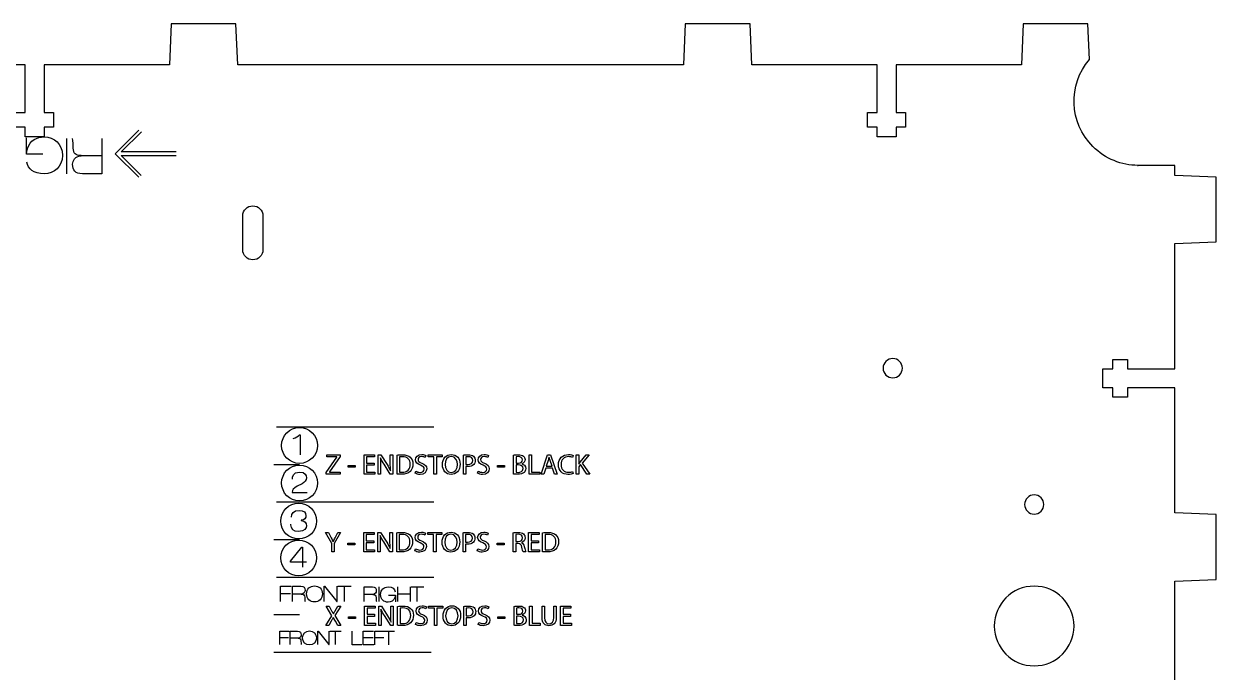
# Model space of a CAD drawing. Header units: millimetres. Extents: x -336 to 378, y -580 to 628.
# Drawn here: x 200.7 to 377.2, y 531.6 to 627.6 of the extents above; entities that cross this region are included whole.
import ezdxf

# ---------------------------------------------------------------- set-up
doc = ezdxf.new("R2010")
doc.units = ezdxf.units.MM
doc.layers.add('Cuts', color=1, linetype='Continuous', lineweight=25, true_color=0xff0000)
doc.layers.add('Text', color=5, linetype='Continuous', lineweight=25, true_color=0x0000ff)

msp = doc.modelspace()

# ---------------------------------------------------------------- linework, layer by layer
at = {"layer": 'Cuts', "color": 1, "lineweight": 25, "true_color": 0xff0000}
for points in [[(358.45, 622.31), (358.23, 627.59), (348.63, 627.59), (348.38, 621.5), (329.83, 621.5), (329.83, 614.48), (331.23, 614.48), (331.23, 612.28), (329.83, 612.28), (329.83, 610.84), (327.03, 610.84), (327.03, 612.28), (325.63, 612.28), (325.63, 614.48), (327.03, 614.48), (327.03, 621.5), (308.48, 621.5), (308.23, 627.59), (298.63, 627.59), (298.38, 621.5), (232.39, 621.5), (232.14, 627.59), (222.54, 627.59), (222.28, 621.5), (203.75, 621.5), (203.75, 614.48), (205.15, 614.48), (205.15, 612.28), (203.75, 612.28), (203.75, 610.84), (200.95, 610.84), (200.95, 612.28), (199.55, 612.28)], [(199.55, 614.48), (200.95, 614.48), (200.95, 621.5), (182.39, 621.5)], [(371.12, 576.49), (371.12, 595.05), (377.21, 595.3), (377.21, 604.9), (371.12, 605.15), (371.12, 606.62), (365.58, 606.62), (365.65, 606.62)], [(233.13, 594.14), (233.13, 599.14)], [(236.13, 599.14), (236.13, 594.14), (236.13, 594.14)], [(371.12, 518.6), (371.12, 545.06), (377.21, 545.31), (377.21, 554.91), (371.12, 555.16), (371.12, 573.69), (364.11, 573.69), (364.11, 572.29), (361.91, 572.29), (361.91, 573.69), (360.46, 573.69), (360.46, 576.49), (361.91, 576.49), (361.91, 577.89), (364.11, 577.89), (364.11, 576.49), (371.12, 576.49), (371.12, 576.49)]]:
    msp.add_lwpolyline(points, dxfattribs=at)
for points in [[(358.97, 609.41), (355.44, 612.94), (355.26, 618.56), (358.45, 622.31)], [(365.65, 606.62), (363.23, 606.64), (360.82, 607.56), (358.97, 609.41)], [(233.13, 599.14), (233.13, 599.97), (233.81, 600.64), (234.63, 600.64)], [(234.63, 600.64), (235.46, 600.64), (236.13, 599.97), (236.13, 599.14)], [(234.63, 592.64), (233.81, 592.64), (233.13, 593.31), (233.13, 594.14)], [(236.13, 594.14), (236.13, 593.31), (235.46, 592.64), (234.63, 592.64)], [(329.35, 578.02), (328.56, 578.02), (327.92, 577.38), (327.92, 576.59)], [(330.77, 576.59), (330.77, 577.38), (330.14, 578.02), (329.35, 578.02)], [(327.92, 576.59), (327.92, 575.8), (328.56, 575.17), (329.35, 575.17)], [(329.35, 575.17), (330.14, 575.17), (330.77, 575.8), (330.77, 576.59)], [(350.28, 557.84), (349.49, 557.84), (348.86, 557.2), (348.86, 556.42)], [(351.71, 556.42), (351.71, 557.2), (351.07, 557.84), (350.28, 557.84)], [(348.86, 556.42), (348.86, 555.63), (349.49, 554.99), (350.28, 554.99)], [(350.28, 554.99), (351.07, 554.99), (351.71, 555.63), (351.71, 556.42)], [(350.28, 544.32), (347.02, 544.32), (344.38, 541.68), (344.38, 538.42)], [(356.18, 538.42), (356.18, 541.68), (353.54, 544.32), (350.28, 544.32)], [(344.38, 538.42), (344.38, 535.16), (347.02, 532.52), (350.28, 532.52)], [(350.28, 532.52), (353.54, 532.52), (356.18, 535.16), (356.18, 538.42)]]:
    msp.add_open_spline(points, degree=3, dxfattribs=at)
at = {"layer": 'Text', "color": 5, "lineweight": 25, "true_color": 0x0000ff}
for points in [[(203.56, 608.27), (201.11, 608.27), (201.11, 610.72)], [(207.09, 605.39), (207.09, 610.6)], [(212.27, 610.6), (212.27, 605.39), (209.4, 605.39)], [(217.74, 604.89), (214.27, 608.36), (217.74, 611.84)], [(223.3, 608.61), (215.13, 608.61), (218.13, 611.61)], [(209.2, 608.06), (209.21, 608.07)], [(209.21, 608.07), (212.27, 608.08)], [(218.12, 605.12), (215.13, 608.11), (223.3, 608.11)], [(238.13, 567.9), (261.41, 567.9)], [(241.53, 566.74), (241.64, 566.74), (241.64, 563.76)], [(245.48, 561.13), (247.06, 563.44), (247.06, 563.45), (245.61, 563.45), (245.61, 563.76), (247.54, 563.76), (247.54, 563.54), (245.97, 561.23), (245.97, 561.22), (247.56, 561.22), (247.56, 560.91), (245.48, 560.91), (245.48, 561.13), (245.48, 561.13)], [(252.58, 562.25), (251.48, 562.25), (251.48, 561.22), (252.71, 561.22), (252.71, 560.91), (251.1, 560.91), (251.1, 563.76), (252.65, 563.76), (252.65, 563.45), (251.48, 563.45), (251.48, 562.55), (252.58, 562.55), (252.58, 562.25), (252.58, 562.25)], [(253.19, 560.91), (253.19, 563.76), (253.6, 563.76), (254.51, 562.32)], [(253.53, 563.31), (253.51, 563.3)], [(254.98, 562.57), (254.98, 563.76), (255.33, 563.76), (255.33, 560.91), (254.96, 560.91), (254.05, 562.36)], [(255.98, 560.92), (255.98, 563.72), (255.98, 563.72)], [(256.34, 563.45), (256.34, 561.2), (256.34, 561.2)], [(260.26, 563.67), (260.16, 563.37)], [(261.42, 563.45), (260.56, 563.45), (260.56, 563.76), (262.67, 563.76), (262.67, 563.45), (261.8, 563.45), (261.8, 560.91), (261.42, 560.91), (261.42, 563.45), (261.42, 563.45)], [(266.16, 562.05), (266.16, 560.91), (265.79, 560.91), (265.79, 563.73), (265.79, 563.73)], [(266.16, 563.46), (266.16, 562.35), (266.16, 562.35)], [(269.51, 563.67), (269.4, 563.37)], [(273.22, 560.92), (273.22, 563.72), (273.22, 563.72)], [(273.59, 563.47), (273.59, 562.55), (273.59, 562.55)], [(275.51, 563.76), (275.89, 563.76), (275.89, 561.22), (277.1, 561.22), (277.1, 560.91), (275.51, 560.91), (275.51, 563.76), (275.51, 563.76)], [(277.98, 561.81), (277.68, 560.91), (277.3, 560.91), (278.27, 563.76), (278.71, 563.76), (279.69, 560.91), (279.29, 560.91), (278.99, 561.81), (277.98, 561.81), (277.98, 561.81)], [(278.48, 563.44), (278.48, 563.44)], [(282.04, 563.68), (281.95, 563.38)], [(282.5, 563.76), (282.87, 563.76), (282.87, 562.39), (282.88, 562.39)], [(283.1, 562.69), (283.97, 563.76), (284.43, 563.76), (283.4, 562.55), (284.51, 560.91), (284.08, 560.91), (283.14, 562.31), (282.87, 562), (282.87, 560.91), (282.5, 560.91), (282.5, 563.76), (282.5, 563.76)], [(237.75, 562.35), (241.54, 562.35)], [(248.72, 562.19), (249.76, 562.19), (249.76, 561.92), (248.72, 561.92), (248.72, 562.19), (248.72, 562.19)], [(253.54, 562.13), (253.54, 560.91), (253.19, 560.91), (253.19, 560.91)], [(255.01, 561.39), (255.03, 561.4)], [(258.65, 561.05), (258.75, 561.36), (258.75, 561.36)], [(267.9, 561.05), (268, 561.36), (268, 561.36)], [(270.83, 562.19), (271.88, 562.19), (271.88, 561.92), (270.83, 561.92), (270.83, 562.19), (270.83, 562.19)], [(273.59, 562.55), (273.93, 562.55)], [(273.9, 562.28), (273.59, 562.28), (273.59, 561.19), (273.59, 561.19)], [(274.43, 562.45), (274.43, 562.43)], [(278.33, 562.92), (278.05, 562.09), (278.92, 562.09), (278.92, 562.09)], [(278.92, 562.09), (278.63, 562.92)], [(281.96, 561.3), (282.03, 561), (282.03, 561)], [(241.94, 559.48), (241.21, 559.11)], [(240.43, 558.17), (242.65, 558.17)], [(238.13, 556.79), (261.41, 556.79)], [(241.8, 554.07), (241.8, 554.06)], [(237.75, 551.23), (241.54, 551.23)], [(246.31, 549.41), (246.31, 550.62), (245.4, 552.26), (245.83, 552.26), (246.23, 551.48)], [(246.81, 551.48), (247.22, 552.26), (247.63, 552.26), (246.68, 550.62), (246.68, 549.41), (246.31, 549.41), (246.31, 549.41)], [(246.51, 550.89), (246.52, 550.89)], [(248.67, 550.69), (249.71, 550.69), (249.71, 550.42), (248.67, 550.42), (248.67, 550.69), (248.67, 550.69)], [(252.53, 550.75), (251.43, 550.75), (251.43, 549.72), (252.66, 549.72), (252.66, 549.41), (251.05, 549.41), (251.05, 552.26), (252.6, 552.26), (252.6, 551.95), (251.43, 551.95), (251.43, 551.05), (252.53, 551.05), (252.53, 550.75), (252.53, 550.75)], [(253.14, 549.41), (253.14, 552.26), (253.55, 552.26), (254.46, 550.82)], [(253.49, 550.63), (253.49, 549.41), (253.14, 549.41), (253.14, 549.41)], [(253.47, 551.81), (253.46, 551.81)], [(254.93, 551.07), (254.93, 552.26), (255.28, 552.26), (255.28, 549.41), (254.91, 549.41), (254, 550.86)], [(255.93, 549.42), (255.93, 552.22), (255.93, 552.22)], [(256.29, 551.95), (256.29, 549.7), (256.29, 549.7)], [(260.21, 552.17), (260.11, 551.87)], [(261.37, 551.95), (260.51, 551.95), (260.51, 552.26), (262.62, 552.26), (262.62, 551.95), (261.75, 551.95), (261.75, 549.41), (261.37, 549.41), (261.37, 551.95), (261.37, 551.95)], [(266.11, 550.55), (266.11, 549.41), (265.74, 549.41), (265.74, 552.23), (265.74, 552.23)], [(266.11, 551.96), (266.11, 550.85), (266.11, 550.85)], [(269.45, 552.17), (269.35, 551.87)], [(270.78, 550.69), (271.83, 550.69), (271.83, 550.42), (270.78, 550.42), (270.78, 550.69), (270.78, 550.69)], [(273.89, 550.65), (273.54, 550.65), (273.54, 549.41), (273.17, 549.41), (273.17, 552.22), (273.17, 552.22)], [(273.54, 551.97), (273.54, 550.93), (273.54, 550.93)], [(273.54, 550.93), (273.92, 550.93)], [(274.39, 550.78), (274.39, 550.77)], [(276.92, 550.75), (275.82, 550.75), (275.82, 549.72), (277.05, 549.72), (277.05, 549.41), (275.45, 549.41), (275.45, 552.26), (276.99, 552.26), (276.99, 551.95), (275.82, 551.95), (275.82, 551.05), (276.92, 551.05), (276.92, 550.75), (276.92, 550.75)], [(277.53, 549.42), (277.53, 552.22), (277.53, 552.22)], [(277.9, 551.95), (277.9, 549.7), (277.9, 549.7)], [(241.99, 547.89), (240.23, 547.89), (240.23, 548.01), (241.88, 550.09), (241.99, 550.09), (241.99, 547.89)], [(254.96, 549.89), (254.98, 549.9)], [(258.6, 549.55), (258.7, 549.86), (258.7, 549.86)], [(267.85, 549.55), (267.94, 549.86), (267.94, 549.86)], [(275.03, 549.41), (274.65, 549.41)], [(242.6, 547.89), (241.99, 547.89), (241.99, 547.11)], [(238.13, 545.67), (261.41, 545.67)], [(238.72, 542.04), (238.72, 544.31), (240.31, 544.31)], [(240.48, 542.04), (240.48, 544.31), (241.73, 544.31)], [(245.18, 542.04), (245.18, 544.31), (245.26, 544.31), (247.05, 542.04), (247.13, 542.04), (247.13, 544.31)], [(247.21, 544.31), (249.17, 544.31)], [(248.2, 542.04), (248.2, 544.31)], [(251.13, 542.05), (251.13, 544.2), (252.32, 544.2)], [(253.27, 544.2), (253.27, 542.05)], [(256.07, 542.05), (256.07, 544.2)], [(257.92, 544.2), (257.92, 542.05)], [(258.07, 544.2), (259.93, 544.2)], [(258.97, 542.05), (258.97, 544.19)], [(238.72, 543.25), (240.22, 543.25)], [(241.82, 543.15), (241.81, 543.14), (240.48, 543.14)], [(252.4, 543.1), (252.4, 543.1), (251.13, 543.09)], [(254.73, 543.01), (255.74, 543.01), (255.74, 542)], [(256.07, 543.2), (257.92, 543.2)], [(237.75, 540.11), (241.54, 540.11)], [(246.22, 539.14), (245.88, 538.51), (245.46, 538.51), (246.33, 539.95), (245.49, 541.36), (245.92, 541.36), (246.3, 540.69)], [(246.56, 540.21), (246.57, 540.21)], [(246.83, 540.69), (247.21, 541.36), (247.64, 541.36), (246.77, 539.97), (247.66, 538.51), (247.23, 538.51), (247.23, 538.51)], [(252.66, 539.85), (251.55, 539.85), (251.55, 538.82), (252.79, 538.82), (252.79, 538.51), (251.18, 538.51), (251.18, 541.36), (252.72, 541.36), (252.72, 541.05), (251.55, 541.05), (251.55, 540.15), (252.66, 540.15), (252.66, 539.85), (252.66, 539.85)], [(253.27, 538.51), (253.27, 541.36), (253.67, 541.36), (254.58, 539.92)], [(253.6, 540.91), (253.59, 540.9)], [(255.06, 540.17), (255.06, 541.36), (255.41, 541.36), (255.41, 538.51), (255.04, 538.51), (254.13, 539.96)], [(256.05, 538.52), (256.05, 541.32), (256.05, 541.32)], [(256.42, 541.05), (256.42, 538.8), (256.42, 538.8)], [(260.34, 541.27), (260.23, 540.97)], [(261.5, 541.05), (260.63, 541.05), (260.63, 541.36), (262.74, 541.36), (262.74, 541.05), (261.87, 541.05), (261.87, 538.51), (261.5, 538.51), (261.5, 541.05), (261.5, 541.05)], [(266.23, 539.65), (266.23, 538.51), (265.87, 538.51), (265.87, 541.33), (265.87, 541.33)], [(266.23, 541.06), (266.23, 539.95), (266.23, 539.95)], [(269.58, 541.27), (269.48, 540.97)], [(273.3, 538.52), (273.3, 541.32), (273.3, 541.32)], [(273.67, 541.07), (273.67, 540.15), (273.67, 540.15)], [(273.67, 540.15), (274, 540.15)], [(274.51, 540.05), (274.51, 540.03)], [(275.59, 541.36), (275.96, 541.36), (275.96, 538.82), (277.18, 538.82), (277.18, 538.51), (275.59, 538.51), (275.59, 541.36), (275.59, 541.36)], [(277.44, 539.68), (277.44, 541.36), (277.81, 541.36), (277.81, 541.36)], [(277.81, 541.36), (277.81, 539.67)], [(279.17, 539.67), (279.17, 541.36), (279.54, 541.36), (279.54, 539.7)], [(281.65, 539.85), (280.55, 539.85), (280.55, 538.82), (281.78, 538.82), (281.78, 538.51), (280.17, 538.51), (280.17, 541.36), (281.72, 541.36), (281.72, 541.05), (280.55, 541.05), (280.55, 540.15), (281.65, 540.15), (281.65, 539.85), (281.65, 539.85)], [(246.54, 539.7), (246.53, 539.7)], [(247.23, 538.51), (246.87, 539.14)], [(248.79, 539.79), (249.84, 539.79), (249.84, 539.52), (248.79, 539.52), (248.79, 539.79), (248.79, 539.79)], [(253.61, 539.73), (253.61, 538.51), (253.27, 538.51), (253.27, 538.51)], [(255.09, 538.99), (255.1, 539)], [(258.73, 538.65), (258.83, 538.96), (258.83, 538.96)], [(267.97, 538.65), (268.07, 538.96), (268.07, 538.96)], [(270.91, 539.79), (271.95, 539.79), (271.95, 539.52), (270.91, 539.52), (270.91, 539.79), (270.91, 539.79)], [(273.97, 539.88), (273.67, 539.88), (273.67, 538.79), (273.67, 538.79)], [(238.63, 535.66), (238.63, 537.64), (240.01, 537.64)], [(238.63, 536.72), (239.93, 536.72)], [(240.16, 535.66), (240.16, 537.64), (241.25, 537.64)], [(241.32, 536.62), (240.16, 536.62)], [(241.32, 536.63), (241.32, 536.62)], [(244.25, 535.66), (244.25, 537.64), (244.32, 537.64), (245.88, 535.66), (245.94, 535.66), (245.94, 537.64)], [(246.02, 537.64), (247.72, 537.64)], [(246.88, 535.66), (246.88, 537.64)], [(250.75, 535.65), (249.34, 535.65), (249.34, 537.66)], [(252.52, 535.65), (250.94, 535.65), (250.94, 537.66), (252.51, 537.66)], [(250.94, 536.72), (252.44, 536.72)], [(252.7, 535.65), (252.7, 537.66), (254.11, 537.66)], [(252.7, 536.72), (254.03, 536.72)], [(253.89, 537.66), (255.62, 537.66)], [(254.76, 535.65), (254.76, 537.66)], [(237.75, 534.55), (261.03, 534.55)]]:
    msp.add_lwpolyline(points, dxfattribs=at)
for points in [[(201.29, 609.15), (201.65, 610.35), (202.67, 610.84), (203.75, 610.84)], [(203.75, 610.84), (205.24, 610.84), (206.45, 609.84), (206.45, 608.11)], [(208.06, 609.17), (208.06, 609.36), (208.04, 610.39), (207.94, 610.6)], [(201.11, 608.27), (201.19, 608.88), (201.29, 609.15), (201.29, 609.15)], [(209.21, 608.07), (208.41, 608.08), (208.06, 608.45), (208.06, 609.17)], [(203.75, 605.39), (202.13, 605.39), (201.38, 606.11), (201.19, 607.12)], [(206.45, 608.11), (206.45, 606.39), (205.24, 605.39), (203.75, 605.39)], [(207.96, 606.81), (207.96, 607.31), (208.3, 608), (209.2, 608.06)], [(209.4, 605.39), (208.36, 605.39), (207.96, 605.89), (207.96, 606.81)], [(238.89, 565.15), (238.89, 566.62), (240.08, 567.81), (241.54, 567.81)], [(240.59, 566.18), (241.05, 566.3), (241.35, 566.54), (241.53, 566.74)], [(241.54, 567.81), (243.01, 567.81), (244.2, 566.62), (244.2, 565.15)], [(241.54, 562.5), (240.08, 562.5), (238.89, 563.69), (238.89, 565.15)], [(244.2, 565.15), (244.2, 563.69), (243.01, 562.5), (241.54, 562.5)], [(253.51, 563.3), (253.53, 562.95), (253.54, 562.6), (253.54, 562.13)], [(254.05, 562.36), (253.86, 562.67), (253.66, 563), (253.53, 563.31)], [(255.98, 563.72), (256.2, 563.76), (256.47, 563.78), (256.76, 563.78)], [(256.78, 563.49), (256.59, 563.49), (256.44, 563.47), (256.34, 563.45)], [(256.76, 563.78), (257.29, 563.78), (257.66, 563.66), (257.91, 563.43)], [(257.93, 562.39), (257.94, 563.06), (257.55, 563.49), (256.78, 563.49)], [(257.91, 563.43), (258.17, 563.2), (258.32, 562.87), (258.32, 562.4)], [(258.71, 563.03), (258.71, 563.48), (259.08, 563.81), (259.63, 563.81)], [(259.46, 562.22), (259, 562.39), (258.71, 562.64), (258.71, 563.03)], [(259.62, 563.5), (259.23, 563.5), (259.08, 563.27), (259.08, 563.08)], [(259.08, 563.08), (259.08, 562.81), (259.26, 562.68), (259.65, 562.53)], [(260.16, 563.37), (260.07, 563.42), (259.88, 563.5), (259.62, 563.5)], [(259.63, 563.81), (259.92, 563.81), (260.14, 563.74), (260.26, 563.67)], [(262.7, 562.31), (262.7, 563.22), (263.26, 563.81), (264.02, 563.81)], [(264.01, 563.51), (263.4, 563.51), (263.09, 562.95), (263.09, 562.32)], [(264.92, 562.35), (264.92, 562.92), (264.62, 563.51), (264.01, 563.51)], [(264.02, 563.81), (264.81, 563.81), (265.31, 563.22), (265.31, 562.37)], [(265.79, 563.73), (265.97, 563.76), (266.2, 563.78), (266.5, 563.78)], [(266.5, 563.49), (266.34, 563.49), (266.22, 563.48), (266.16, 563.46)], [(266.5, 563.78), (266.86, 563.78), (267.13, 563.7), (267.3, 563.55)], [(267.18, 562.93), (267.18, 563.31), (266.91, 563.49), (266.5, 563.49)], [(267.3, 563.55), (267.45, 563.41), (267.55, 563.2), (267.55, 562.95)], [(267.55, 562.95), (267.55, 562.69), (267.47, 562.49), (267.33, 562.34)], [(267.96, 563.03), (267.96, 563.48), (268.32, 563.81), (268.88, 563.81)], [(268.71, 562.22), (268.24, 562.39), (267.96, 562.64), (267.96, 563.03)], [(268.87, 563.5), (268.48, 563.5), (268.33, 563.27), (268.33, 563.08)], [(268.33, 563.08), (268.33, 562.81), (268.5, 562.68), (268.9, 562.53)], [(269.4, 563.37), (269.32, 563.42), (269.12, 563.5), (268.87, 563.5)], [(268.88, 563.81), (269.17, 563.81), (269.38, 563.74), (269.51, 563.67)], [(273.22, 563.72), (273.38, 563.76), (273.64, 563.78), (273.9, 563.78)], [(273.92, 563.5), (273.75, 563.5), (273.65, 563.49), (273.59, 563.47)], [(273.9, 563.78), (274.26, 563.78), (274.5, 563.72), (274.67, 563.58)], [(274.54, 563.03), (274.54, 563.36), (274.29, 563.5), (273.92, 563.5)], [(273.93, 562.55), (274.31, 562.55), (274.54, 562.76), (274.54, 563.03)], [(274.92, 563.07), (274.92, 562.79), (274.73, 562.55), (274.43, 562.45)], [(274.67, 563.58), (274.82, 563.47), (274.92, 563.3), (274.92, 563.07)], [(278.48, 563.44), (278.43, 563.27), (278.39, 563.09), (278.33, 562.92)], [(278.63, 562.92), (278.57, 563.1), (278.53, 563.27), (278.48, 563.44)], [(279.87, 562.31), (279.87, 563.21), (280.48, 563.81), (281.36, 563.81)], [(281.38, 563.5), (280.71, 563.5), (280.26, 563.07), (280.26, 562.32)], [(281.36, 563.81), (281.71, 563.81), (281.94, 563.73), (282.04, 563.68)], [(281.95, 563.38), (281.81, 563.45), (281.61, 563.5), (281.38, 563.5)], [(238.89, 559.6), (238.89, 561.06), (240.08, 562.25), (241.54, 562.25)], [(240.5, 560.16), (240.5, 560.48), (240.51, 561.22), (241.55, 561.22)], [(241.54, 562.25), (243.01, 562.25), (244.2, 561.06), (244.2, 559.6)], [(241.55, 561.22), (242.39, 561.22), (242.56, 560.67), (242.56, 560.38)], [(254.51, 562.32), (254.71, 561.98), (254.88, 561.68), (255.01, 561.39)], [(255.03, 561.4), (254.99, 561.78), (254.98, 562.12), (254.98, 562.57)], [(256.34, 561.2), (256.44, 561.19), (256.57, 561.18), (256.72, 561.18)], [(257.91, 561.3), (257.64, 561.03), (257.2, 560.88), (256.65, 560.88)], [(256.72, 561.18), (257.51, 561.18), (257.93, 561.62), (257.93, 562.39)], [(258.32, 562.4), (258.32, 561.94), (258.17, 561.56), (257.91, 561.3)], [(258.75, 561.36), (258.91, 561.25), (259.15, 561.17), (259.41, 561.17)], [(260.37, 561.69), (260.37, 561.25), (260.05, 560.86), (259.38, 560.86)], [(259.41, 561.17), (259.78, 561.17), (260, 561.37), (260, 561.66)], [(260, 561.66), (260, 561.92), (259.85, 562.08), (259.46, 562.22)], [(259.65, 562.53), (260.13, 562.34), (260.37, 562.11), (260.37, 561.69)], [(263.99, 560.86), (263.23, 560.86), (262.7, 561.45), (262.7, 562.31)], [(263.09, 562.32), (263.09, 561.71), (263.42, 561.16), (264.01, 561.16)], [(265.31, 562.37), (265.31, 561.39), (264.71, 560.86), (263.99, 560.86)], [(264.01, 561.16), (264.59, 561.16), (264.92, 561.7), (264.92, 562.35)], [(266.16, 562.35), (266.24, 562.33), (266.34, 562.32), (266.46, 562.32)], [(266.45, 562.03), (266.34, 562.03), (266.24, 562.03), (266.16, 562.05)], [(267.33, 562.34), (267.13, 562.13), (266.81, 562.03), (266.45, 562.03)], [(266.46, 562.32), (266.91, 562.32), (267.18, 562.54), (267.18, 562.93)], [(268, 561.36), (268.16, 561.25), (268.4, 561.17), (268.65, 561.17)], [(269.62, 561.69), (269.62, 561.25), (269.3, 560.86), (268.63, 560.86)], [(268.65, 561.17), (269.03, 561.17), (269.25, 561.37), (269.25, 561.66)], [(269.25, 561.66), (269.25, 561.92), (269.1, 562.08), (268.71, 562.22)], [(268.9, 562.53), (269.38, 562.34), (269.62, 562.11), (269.62, 561.69)], [(273.59, 561.19), (273.67, 561.18), (273.77, 561.17), (273.9, 561.17)], [(274.63, 561.73), (274.63, 562.11), (274.3, 562.28), (273.9, 562.28)], [(273.9, 561.17), (274.28, 561.17), (274.63, 561.31), (274.63, 561.73)], [(274.43, 562.43), (274.7, 562.37), (275.02, 562.15), (275.02, 561.72)], [(275.02, 561.72), (275.02, 561.48), (274.92, 561.29), (274.78, 561.15)], [(281.28, 560.86), (280.47, 560.86), (279.87, 561.37), (279.87, 562.31)], [(280.26, 562.32), (280.26, 561.62), (280.67, 561.18), (281.35, 561.18)], [(281.35, 561.18), (281.58, 561.18), (281.81, 561.22), (281.96, 561.3)], [(282.88, 562.39), (282.95, 562.5), (283.03, 562.6), (283.1, 562.69)], [(241.54, 556.94), (240.08, 556.94), (238.89, 558.13), (238.89, 559.6)], [(244.2, 559.6), (244.2, 558.13), (243.01, 556.94), (241.54, 556.94)], [(242.56, 560.38), (242.56, 559.95), (242.3, 559.7), (241.94, 559.48)], [(256.65, 560.88), (256.38, 560.88), (256.16, 560.9), (255.98, 560.92)], [(259.38, 560.86), (259.1, 560.86), (258.8, 560.95), (258.65, 561.05)], [(268.63, 560.86), (268.35, 560.86), (268.05, 560.95), (267.9, 561.05)], [(273.79, 560.88), (273.54, 560.88), (273.35, 560.9), (273.22, 560.92)], [(274.78, 561.15), (274.58, 560.97), (274.26, 560.88), (273.79, 560.88)], [(282.03, 561), (281.9, 560.93), (281.63, 560.86), (281.28, 560.86)], [(241.21, 559.11), (240.67, 558.79), (240.44, 558.62), (240.43, 558.17)], [(238.76, 553.96), (238.76, 555.43), (239.95, 556.62), (241.42, 556.62)], [(241.42, 556.62), (242.88, 556.62), (244.07, 555.43), (244.07, 553.96)], [(240.35, 554.52), (240.38, 555.13), (240.64, 555.52), (241.48, 555.52)], [(241.48, 555.52), (242.19, 555.52), (242.5, 555.2), (242.5, 554.74)], [(242.5, 554.74), (242.5, 554.44), (242.33, 554.12), (241.8, 554.07)], [(241.42, 551.31), (239.95, 551.31), (238.76, 552.5), (238.76, 553.96)], [(240.27, 553.39), (240.27, 553.41), (240.27, 553.45), (240.27, 553.48)], [(241.41, 552.41), (240.63, 552.41), (240.27, 552.79), (240.27, 553.39)], [(242.57, 553.26), (242.57, 552.93), (242.35, 552.41), (241.41, 552.41)], [(244.07, 553.96), (244.07, 552.5), (242.88, 551.31), (241.42, 551.31)], [(241.8, 554.06), (242.37, 554), (242.57, 553.66), (242.57, 553.26)], [(238.76, 548.5), (238.76, 549.96), (239.95, 551.15), (241.42, 551.15)], [(241.42, 551.15), (242.88, 551.15), (244.07, 549.96), (244.07, 548.5)], [(246.23, 551.48), (246.33, 551.26), (246.42, 551.09), (246.51, 550.89)], [(246.52, 550.89), (246.6, 551.07), (246.7, 551.26), (246.81, 551.48)], [(253.46, 551.81), (253.48, 551.45), (253.49, 551.1), (253.49, 550.63)], [(254, 550.86), (253.8, 551.17), (253.61, 551.5), (253.47, 551.81)], [(254.46, 550.82), (254.66, 550.49), (254.83, 550.18), (254.96, 549.89)], [(254.98, 549.9), (254.94, 550.28), (254.93, 550.62), (254.93, 551.07)], [(255.93, 552.22), (256.15, 552.26), (256.42, 552.28), (256.71, 552.28)], [(256.73, 551.99), (256.54, 551.99), (256.39, 551.97), (256.29, 551.95)], [(256.67, 549.68), (257.46, 549.68), (257.88, 550.12), (257.88, 550.89)], [(256.71, 552.28), (257.24, 552.28), (257.61, 552.16), (257.86, 551.93)], [(257.88, 550.89), (257.88, 551.56), (257.5, 551.99), (256.73, 551.99)], [(257.86, 551.93), (258.12, 551.7), (258.27, 551.37), (258.27, 550.9)], [(258.27, 550.9), (258.27, 550.44), (258.12, 550.06), (257.86, 549.8)], [(258.66, 551.53), (258.66, 551.98), (259.03, 552.31), (259.58, 552.31)], [(259.41, 550.72), (258.95, 550.89), (258.66, 551.14), (258.66, 551.53)], [(259.57, 552), (259.18, 552), (259.03, 551.77), (259.03, 551.58)], [(259.03, 551.58), (259.03, 551.31), (259.21, 551.18), (259.6, 551.03)], [(259.95, 550.16), (259.95, 550.42), (259.8, 550.58), (259.41, 550.72)], [(260.11, 551.87), (260.02, 551.92), (259.83, 552), (259.57, 552)], [(259.58, 552.31), (259.87, 552.31), (260.09, 552.24), (260.21, 552.17)], [(259.6, 551.03), (260.08, 550.84), (260.32, 550.61), (260.32, 550.19)], [(262.65, 550.82), (262.65, 551.72), (263.21, 552.31), (263.97, 552.31)], [(263.93, 549.36), (263.18, 549.36), (262.65, 549.95), (262.65, 550.82)], [(263.96, 552.01), (263.35, 552.01), (263.04, 551.45), (263.04, 550.82)], [(263.04, 550.82), (263.04, 550.21), (263.37, 549.66), (263.96, 549.66)], [(265.26, 550.87), (265.26, 549.89), (264.66, 549.36), (263.93, 549.36)], [(264.87, 550.85), (264.87, 551.42), (264.57, 552.01), (263.96, 552.01)], [(263.96, 549.66), (264.54, 549.66), (264.87, 550.2), (264.87, 550.85)], [(263.97, 552.31), (264.76, 552.31), (265.26, 551.72), (265.26, 550.87)], [(265.74, 552.23), (265.92, 552.26), (266.15, 552.28), (266.44, 552.28)], [(266.45, 551.99), (266.29, 551.99), (266.17, 551.98), (266.11, 551.96)], [(266.11, 550.85), (266.19, 550.83), (266.29, 550.82), (266.41, 550.82)], [(267.27, 550.84), (267.08, 550.63), (266.76, 550.53), (266.4, 550.53)], [(266.41, 550.82), (266.86, 550.82), (267.13, 551.04), (267.13, 551.43)], [(266.44, 552.28), (266.81, 552.28), (267.08, 552.2), (267.24, 552.05)], [(267.13, 551.43), (267.13, 551.81), (266.86, 551.99), (266.45, 551.99)], [(267.24, 552.05), (267.4, 551.91), (267.49, 551.7), (267.49, 551.45)], [(267.49, 551.45), (267.49, 551.19), (267.42, 550.99), (267.27, 550.84)], [(267.91, 551.53), (267.91, 551.98), (268.27, 552.31), (268.83, 552.31)], [(268.66, 550.72), (268.19, 550.89), (267.91, 551.14), (267.91, 551.53)], [(268.82, 552), (268.43, 552), (268.28, 551.77), (268.28, 551.58)], [(268.28, 551.58), (268.28, 551.31), (268.45, 551.18), (268.85, 551.03)], [(269.2, 550.16), (269.2, 550.42), (269.04, 550.58), (268.66, 550.72)], [(269.35, 551.87), (269.26, 551.92), (269.07, 552), (268.82, 552)], [(268.83, 552.31), (269.12, 552.31), (269.33, 552.24), (269.45, 552.17)], [(268.85, 551.03), (269.33, 550.84), (269.57, 550.61), (269.57, 550.19)], [(273.17, 552.22), (273.36, 552.26), (273.63, 552.28), (273.88, 552.28)], [(273.9, 552), (273.73, 552), (273.6, 551.98), (273.54, 551.97)], [(273.88, 552.28), (274.27, 552.28), (274.53, 552.21), (274.7, 552.05)], [(274.46, 550.09), (274.38, 550.48), (274.22, 550.63), (273.89, 550.65)], [(274.56, 551.47), (274.56, 551.83), (274.29, 552), (273.9, 552)], [(273.92, 550.93), (274.31, 550.93), (274.56, 551.14), (274.56, 551.47)], [(274.93, 551.5), (274.93, 551.13), (274.69, 550.88), (274.39, 550.78)], [(274.39, 550.77), (274.61, 550.69), (274.74, 550.49), (274.81, 550.19)], [(274.7, 552.05), (274.84, 551.92), (274.93, 551.73), (274.93, 551.5)], [(277.53, 552.22), (277.76, 552.26), (278.02, 552.28), (278.32, 552.28)], [(278.33, 551.99), (278.14, 551.99), (278, 551.97), (277.9, 551.95)], [(278.27, 549.68), (279.06, 549.68), (279.49, 550.12), (279.49, 550.89)], [(278.32, 552.28), (278.84, 552.28), (279.22, 552.16), (279.47, 551.93)], [(279.49, 550.89), (279.49, 551.56), (279.11, 551.99), (278.33, 551.99)], [(279.47, 551.93), (279.73, 551.7), (279.88, 551.37), (279.88, 550.9)], [(279.88, 550.9), (279.88, 550.44), (279.73, 550.06), (279.47, 549.8)], [(256.59, 549.39), (256.33, 549.39), (256.11, 549.4), (255.93, 549.42)], [(256.29, 549.7), (256.39, 549.69), (256.52, 549.68), (256.67, 549.68)], [(257.86, 549.8), (257.59, 549.53), (257.15, 549.39), (256.59, 549.39)], [(259.33, 549.36), (259.05, 549.36), (258.75, 549.45), (258.6, 549.55)], [(258.7, 549.86), (258.86, 549.75), (259.1, 549.67), (259.35, 549.67)], [(260.32, 550.19), (260.32, 549.75), (260, 549.36), (259.33, 549.36)], [(259.35, 549.67), (259.73, 549.67), (259.95, 549.87), (259.95, 550.16)], [(266.4, 550.53), (266.29, 550.53), (266.19, 550.53), (266.11, 550.55)], [(268.57, 549.36), (268.3, 549.36), (268, 549.45), (267.85, 549.55)], [(267.94, 549.86), (268.11, 549.75), (268.35, 549.67), (268.6, 549.67)], [(269.57, 550.19), (269.57, 549.75), (269.25, 549.36), (268.57, 549.36)], [(268.6, 549.67), (268.98, 549.67), (269.2, 549.87), (269.2, 550.16)], [(274.65, 549.41), (274.6, 549.5), (274.54, 549.74), (274.46, 550.09)], [(274.81, 550.19), (274.9, 549.8), (274.97, 549.52), (275.03, 549.41)], [(278.2, 549.39), (277.93, 549.39), (277.72, 549.4), (277.53, 549.42)], [(277.9, 549.7), (277.99, 549.69), (278.13, 549.68), (278.27, 549.68)], [(279.47, 549.8), (279.2, 549.53), (278.76, 549.39), (278.2, 549.39)], [(241.42, 545.84), (239.95, 545.84), (238.76, 547.03), (238.76, 548.5)], [(244.07, 548.5), (244.07, 547.03), (242.88, 545.84), (241.42, 545.84)], [(241.73, 544.31), (242.18, 544.31), (242.36, 544.09), (242.36, 543.69)], [(242.36, 543.69), (242.36, 543.47), (242.21, 543.17), (241.82, 543.15)], [(242.59, 543.18), (242.59, 543.93), (243.12, 544.36), (243.77, 544.36)], [(243.77, 544.36), (244.42, 544.36), (244.94, 543.93), (244.94, 543.18)], [(252.32, 544.2), (252.75, 544.2), (252.91, 544), (252.91, 543.62)], [(252.91, 543.62), (252.91, 543.41), (252.77, 543.12), (252.4, 543.1)], [(253.54, 543.08), (253.54, 543.79), (254.04, 544.2), (254.65, 544.2)], [(254.65, 544.2), (255.33, 544.2), (255.63, 543.91), (255.71, 543.49)], [(241.81, 543.14), (242.16, 543.14), (242.31, 542.98), (242.31, 542.67)], [(242.31, 542.67), (242.31, 542.58), (242.32, 542.13), (242.37, 542.04)], [(243.77, 541.99), (243.12, 541.99), (242.59, 542.43), (242.59, 543.18)], [(244.94, 543.18), (244.94, 542.43), (244.42, 541.99), (243.77, 541.99)], [(252.4, 543.1), (252.73, 543.09), (252.87, 542.94), (252.87, 542.64)], [(252.87, 542.64), (252.87, 542.57), (252.88, 542.14), (252.92, 542.05)], [(254.65, 541.95), (254.04, 541.95), (253.54, 542.37), (253.54, 543.08)], [(255.67, 542.65), (255.52, 542.16), (255.1, 541.95), (254.65, 541.95)], [(255.74, 543.01), (255.71, 542.76), (255.67, 542.65), (255.67, 542.65)], [(246.3, 540.69), (246.4, 540.51), (246.48, 540.36), (246.56, 540.21)], [(246.57, 540.21), (246.65, 540.38), (246.72, 540.51), (246.83, 540.69)], [(253.59, 540.9), (253.61, 540.55), (253.61, 540.2), (253.61, 539.73)], [(254.13, 539.96), (253.93, 540.27), (253.74, 540.6), (253.6, 540.91)], [(255.1, 539), (255.07, 539.38), (255.06, 539.72), (255.06, 540.17)], [(256.05, 541.32), (256.28, 541.36), (256.54, 541.38), (256.84, 541.38)], [(256.85, 541.09), (256.66, 541.09), (256.52, 541.07), (256.42, 541.05)], [(256.84, 541.38), (257.36, 541.38), (257.74, 541.26), (257.99, 541.03)], [(258.01, 539.99), (258.01, 540.66), (257.63, 541.09), (256.85, 541.09)], [(257.99, 541.03), (258.25, 540.79), (258.4, 540.47), (258.4, 540)], [(258.79, 540.63), (258.79, 541.08), (259.16, 541.41), (259.71, 541.41)], [(259.54, 539.82), (259.08, 539.99), (258.79, 540.24), (258.79, 540.63)], [(259.7, 541.1), (259.31, 541.1), (259.16, 540.87), (259.16, 540.68)], [(259.16, 540.68), (259.16, 540.41), (259.33, 540.28), (259.73, 540.13)], [(260.23, 540.97), (260.15, 541.02), (259.96, 541.1), (259.7, 541.1)], [(259.71, 541.41), (260, 541.41), (260.21, 541.34), (260.34, 541.27)], [(259.73, 540.13), (260.21, 539.94), (260.45, 539.71), (260.45, 539.29)], [(262.78, 539.91), (262.78, 540.82), (263.34, 541.41), (264.1, 541.41)], [(264.09, 541.11), (263.47, 541.11), (263.17, 540.55), (263.17, 539.92)], [(265, 539.95), (265, 540.52), (264.7, 541.11), (264.09, 541.11)], [(264.1, 541.41), (264.88, 541.41), (265.39, 540.82), (265.39, 539.97)], [(265.87, 541.33), (266.04, 541.36), (266.28, 541.38), (266.57, 541.38)], [(266.58, 541.09), (266.42, 541.09), (266.3, 541.08), (266.23, 541.06)], [(266.54, 539.92), (266.98, 539.92), (267.25, 540.14), (267.25, 540.53)], [(266.57, 541.38), (266.94, 541.38), (267.2, 541.3), (267.37, 541.15)], [(267.25, 540.53), (267.25, 540.91), (266.98, 541.09), (266.58, 541.09)], [(267.37, 541.15), (267.52, 541.01), (267.62, 540.8), (267.62, 540.55)], [(267.62, 540.55), (267.62, 540.29), (267.55, 540.09), (267.4, 539.94)], [(268.03, 540.63), (268.03, 541.08), (268.4, 541.41), (268.96, 541.41)], [(268.79, 539.82), (268.32, 539.99), (268.03, 540.24), (268.03, 540.63)], [(268.94, 541.1), (268.55, 541.1), (268.41, 540.87), (268.41, 540.68)], [(268.41, 540.68), (268.41, 540.41), (268.58, 540.28), (268.97, 540.13)], [(269.48, 540.97), (269.39, 541.02), (269.2, 541.1), (268.94, 541.1)], [(268.96, 541.41), (269.24, 541.41), (269.46, 541.34), (269.58, 541.27)], [(268.97, 540.13), (269.45, 539.94), (269.7, 539.71), (269.7, 539.29)], [(273.3, 541.32), (273.46, 541.36), (273.72, 541.38), (273.97, 541.38)], [(273.99, 541.1), (273.82, 541.1), (273.73, 541.09), (273.67, 541.07)], [(273.97, 541.38), (274.34, 541.38), (274.58, 541.32), (274.75, 541.18)], [(274.61, 540.63), (274.61, 540.96), (274.37, 541.1), (273.99, 541.1)], [(274, 540.15), (274.39, 540.15), (274.61, 540.36), (274.61, 540.63)], [(274.99, 540.67), (274.99, 540.39), (274.81, 540.15), (274.51, 540.05)], [(274.51, 540.03), (274.78, 539.97), (275.1, 539.75), (275.1, 539.32)], [(274.75, 541.18), (274.9, 541.07), (274.99, 540.9), (274.99, 540.67)], [(246.53, 539.7), (246.45, 539.54), (246.37, 539.39), (246.22, 539.14)], [(246.87, 539.14), (246.72, 539.38), (246.63, 539.54), (246.54, 539.7)], [(254.58, 539.92), (254.79, 539.58), (254.96, 539.28), (255.09, 538.99)], [(256.72, 538.48), (256.46, 538.48), (256.24, 538.5), (256.05, 538.52)], [(256.42, 538.8), (256.51, 538.79), (256.65, 538.78), (256.79, 538.78)], [(257.99, 538.9), (257.72, 538.63), (257.28, 538.48), (256.72, 538.48)], [(256.79, 538.78), (257.58, 538.78), (258.01, 539.22), (258.01, 539.99)], [(258.4, 540), (258.4, 539.54), (258.25, 539.16), (257.99, 538.9)], [(259.46, 538.46), (259.18, 538.46), (258.88, 538.55), (258.73, 538.65)], [(258.83, 538.96), (258.99, 538.85), (259.23, 538.77), (259.48, 538.77)], [(260.45, 539.29), (260.45, 538.85), (260.13, 538.46), (259.46, 538.46)], [(259.48, 538.77), (259.86, 538.77), (260.08, 538.97), (260.08, 539.26)], [(260.08, 539.26), (260.08, 539.52), (259.93, 539.68), (259.54, 539.82)], [(264.06, 538.46), (263.3, 538.46), (262.78, 539.05), (262.78, 539.91)], [(263.17, 539.92), (263.17, 539.31), (263.5, 538.76), (264.08, 538.76)], [(265.39, 539.97), (265.39, 538.99), (264.79, 538.46), (264.06, 538.46)], [(264.08, 538.76), (264.67, 538.76), (265, 539.3), (265, 539.95)], [(266.23, 539.95), (266.31, 539.93), (266.42, 539.92), (266.54, 539.92)], [(266.53, 539.63), (266.42, 539.63), (266.32, 539.63), (266.23, 539.65)], [(267.4, 539.94), (267.2, 539.73), (266.89, 539.63), (266.53, 539.63)], [(268.7, 538.46), (268.43, 538.46), (268.13, 538.55), (267.97, 538.65)], [(268.07, 538.96), (268.24, 538.85), (268.47, 538.77), (268.73, 538.77)], [(269.7, 539.29), (269.7, 538.85), (269.37, 538.46), (268.7, 538.46)], [(268.73, 538.77), (269.1, 538.77), (269.32, 538.97), (269.32, 539.26)], [(269.32, 539.26), (269.32, 539.52), (269.17, 539.68), (268.79, 539.82)], [(273.87, 538.48), (273.62, 538.48), (273.42, 538.5), (273.3, 538.52)], [(273.67, 538.79), (273.74, 538.78), (273.85, 538.77), (273.98, 538.77)], [(274.85, 538.75), (274.66, 538.57), (274.34, 538.48), (273.87, 538.48)], [(274.71, 539.33), (274.71, 539.71), (274.37, 539.88), (273.97, 539.88)], [(273.98, 538.77), (274.36, 538.77), (274.71, 538.91), (274.71, 539.33)], [(275.1, 539.32), (275.1, 539.08), (275, 538.89), (274.85, 538.75)], [(278.46, 538.46), (277.88, 538.46), (277.44, 538.79), (277.44, 539.68)], [(277.81, 539.67), (277.81, 539.03), (278.09, 538.76), (278.47, 538.76)], [(279.54, 539.7), (279.54, 538.82), (279.08, 538.46), (278.46, 538.46)], [(278.47, 538.76), (278.89, 538.76), (279.17, 539.04), (279.17, 539.67)], [(241.25, 537.64), (241.64, 537.64), (241.79, 537.45), (241.79, 537.1)], [(241.79, 537.1), (241.79, 536.91), (241.67, 536.65), (241.32, 536.63)], [(241.32, 536.62), (241.62, 536.62), (241.76, 536.48), (241.76, 536.21)], [(242, 536.65), (242, 537.3), (242.46, 537.68), (243.02, 537.68)], [(243.02, 535.62), (242.46, 535.62), (242, 536), (242, 536.65)], [(243.02, 537.68), (243.58, 537.68), (244.04, 537.3), (244.04, 536.65)], [(244.04, 536.65), (244.04, 536), (243.58, 535.62), (243.02, 535.62)], [(241.76, 536.21), (241.76, 536.14), (241.76, 535.74), (241.8, 535.66)]]:
    msp.add_open_spline(points, degree=3, dxfattribs=at)

doc.saveas('drawing.dxf')
